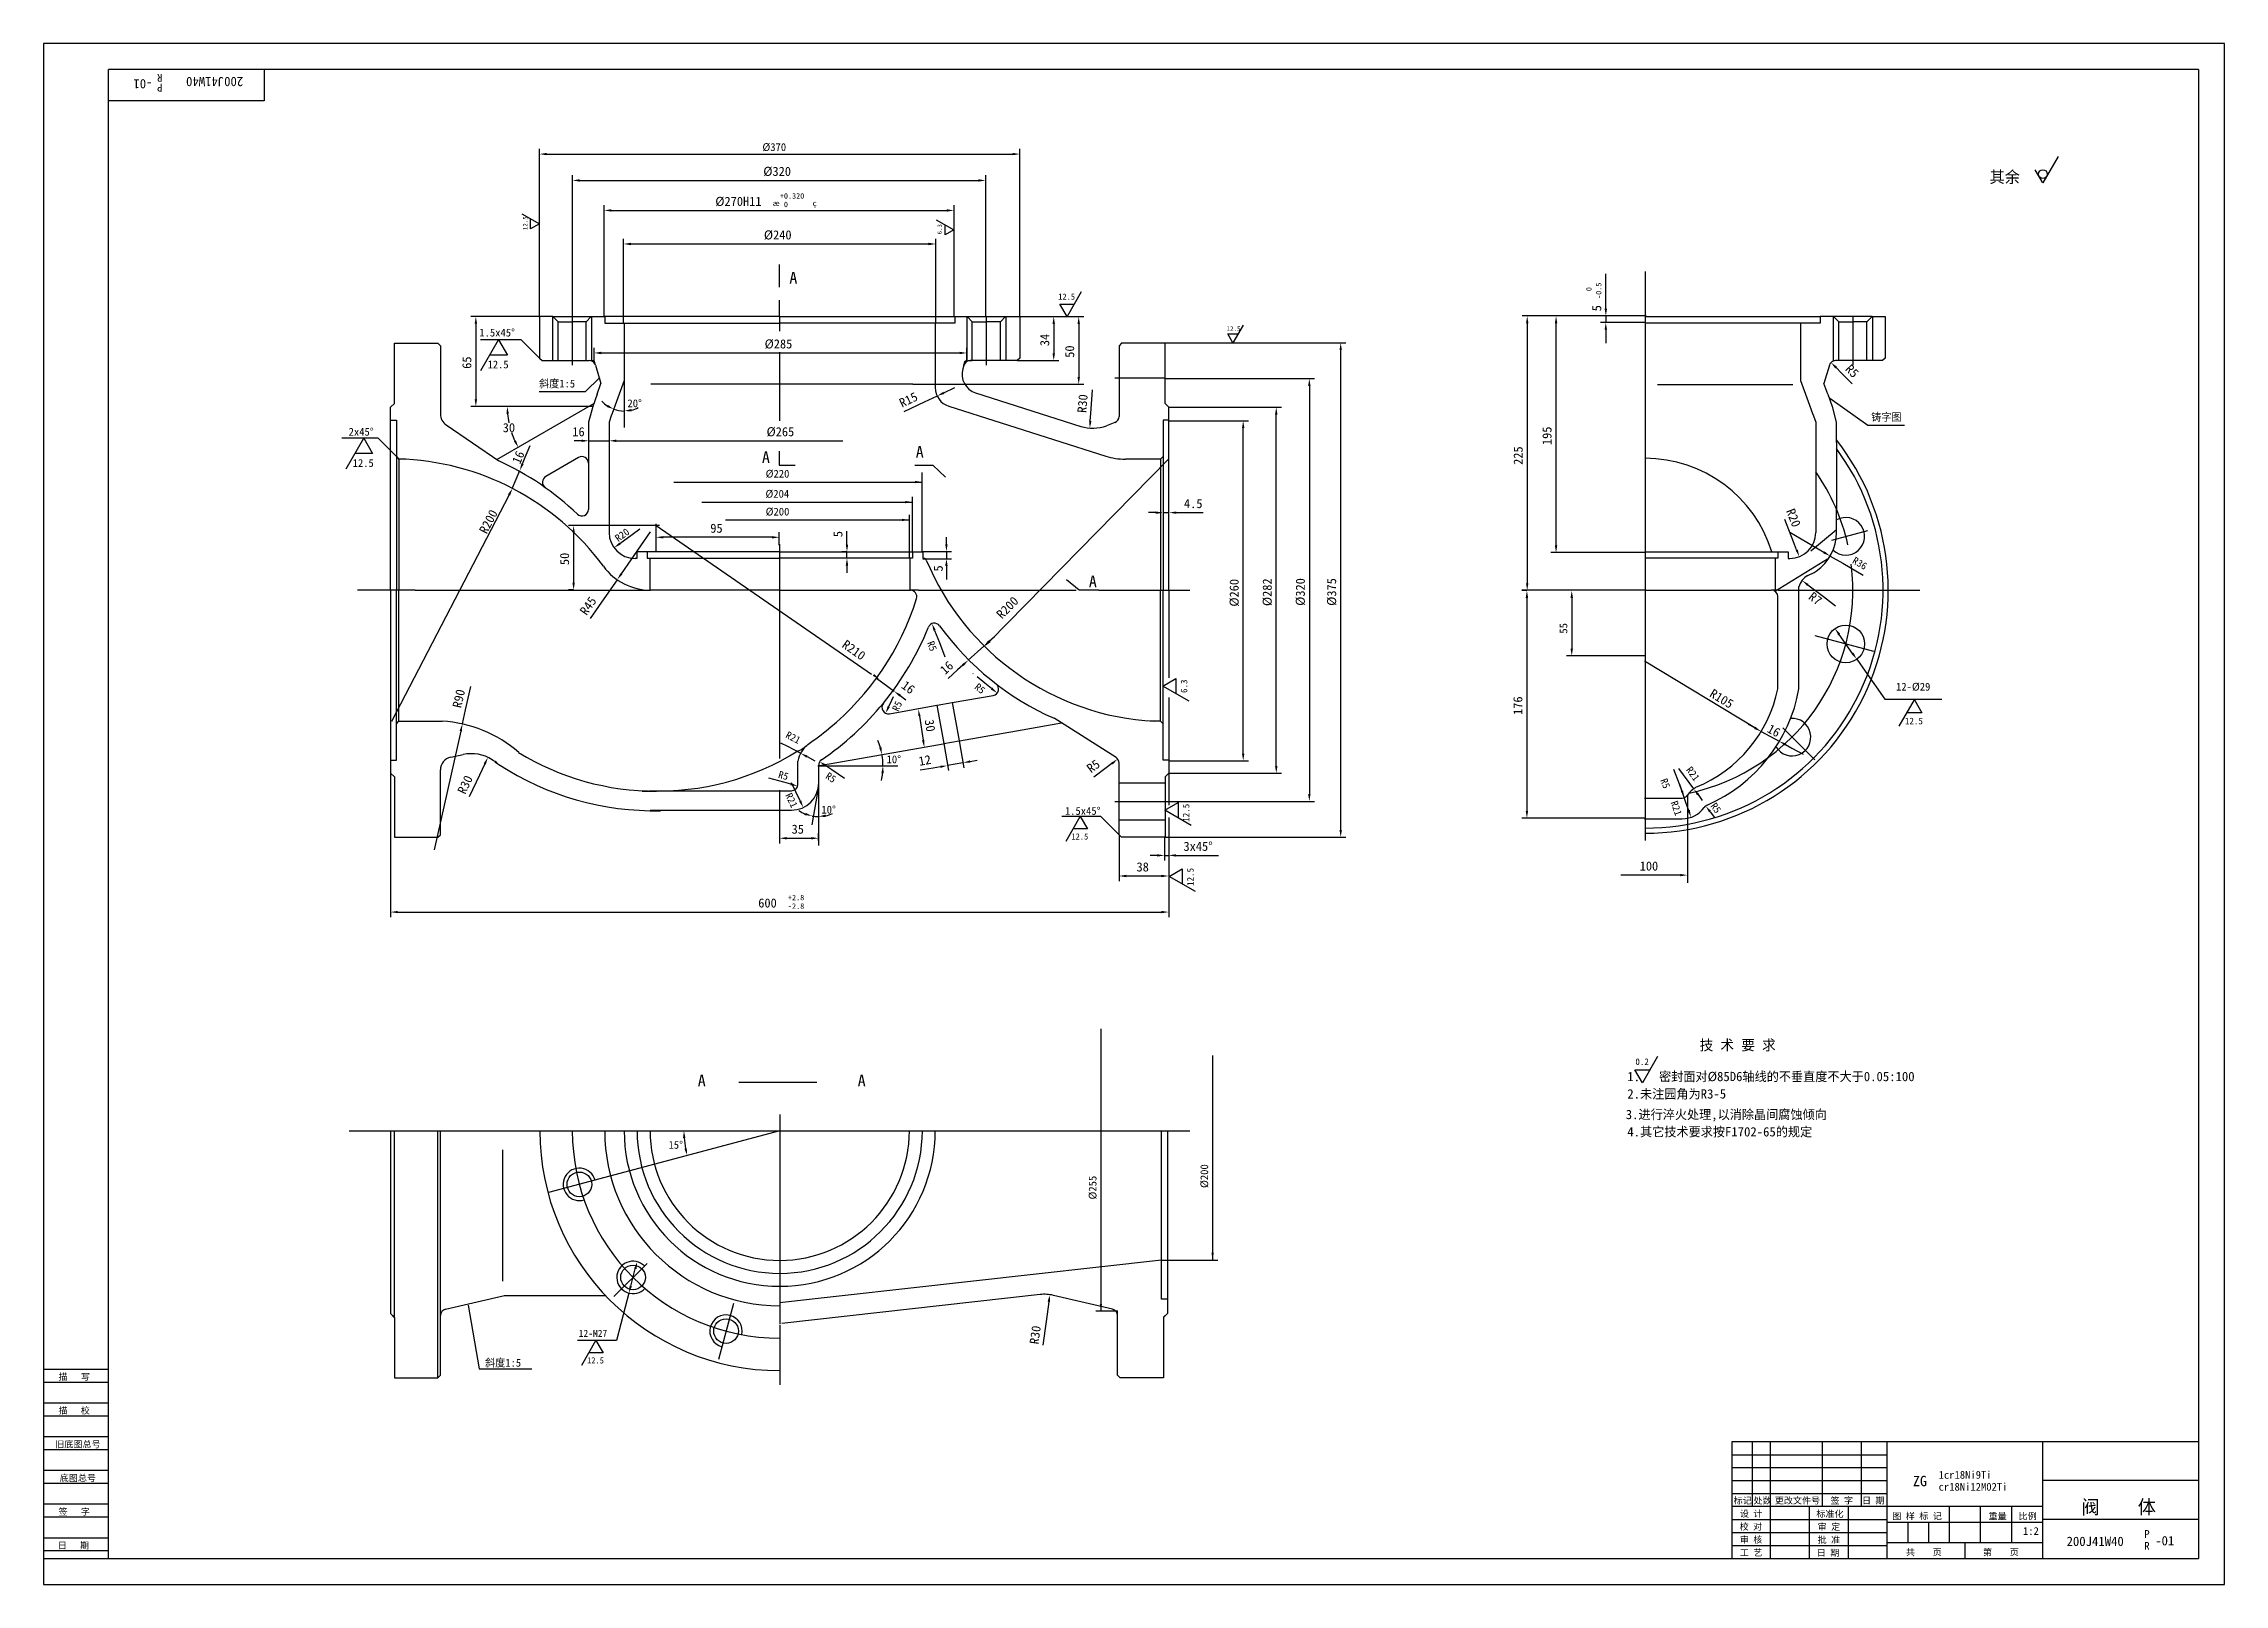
# Model space of a CAD drawing. Header units: metres. Extents: x 0 to 841, y 0 to 594.
import ezdxf

# ---------------------------------------------------------------- set-up
doc = ezdxf.new("R2010")
doc.units = ezdxf.units.M
for name, color, linetype in [('C', 6, 'Continuous'), ('D', 1, 'Continuous'), ('FL', 5, 'Continuous'), ('HA', 5, 'Continuous'), ('T', 7, 'Continuous'), ('TL', 4, 'Continuous')]:
    doc.layers.add(name, color=color, linetype=linetype)

# ---------------------------------------------------------------- blocks, each defined once
blk = doc.blocks.new('TUKUN1')
at = {"layer": 'FL'}
for p, q in [((0, 594), (0, 0)), ((841, 594), (0, 594)), ((841, 0), (841, 594)), ((0, 78), (25, 78)), ((0, 70), (25, 70)), ((0, 65), (25, 65)), ((0, 57), (25, 57)), ((0, 52), (25, 52)), ((659, 30), (659, 55)), ((666, 10), (666, 55)), ((686, 30), (686, 55)), ((701, 30), (701, 55)), ((0, 44), (25, 44)), ((651, 50), (711, 50)), ((651, 45), (711, 45)), ((0, 39), (25, 39)), ((651, 40), (711, 40)), ((651, 35), (711, 35)), ((0, 31), (25, 31)), ((0, 26), (25, 26)), ((696, 10), (696, 30)), ((0, 18), (25, 18)), ((651, 25), (711, 25)), ((651, 20), (711, 20)), ((0, 13), (25, 13)), ((651, 15), (711, 15)), ((0, 0), (841, 0))]:
    blk.add_line(p, q, dxfattribs=at)
at = {"layer": 'TL'}
for p, q in [((25, 10), (25, 584)), ((831, 584), (25, 584)), ((85, 584), (85, 572)), ((831, 584), (831, 10)), ((85, 572), (25, 572)), ((0, 83), (25, 83)), ((651, 55), (651, 10)), ((831, 55), (651, 55)), ((711, 10), (711, 55)), ((771, 10), (771, 55)), ((831, 40), (771, 40)), ((771, 30), (651, 30)), ((681, 10), (681, 30)), ((735, 16), (735, 30)), ((747, 16), (747, 30)), ((759, 16), (759, 30)), ((711, 24), (771, 24)), ((719, 16), (719, 24)), ((727, 16), (727, 24)), ((831, 25), (771, 25)), ((0, 10), (831, 10)), ((771, 16), (711, 16)), ((741, 10), (741, 16))]:
    blk.add_line(p, q, dxfattribs=at)
at = {"layer": 'T'}
for s, p in [('描   写', (5.74, 78.76)), ('描   校', (5.74, 65.76)), ('旧底图总号', (4.49, 52.76)), ('底图总号', (6.22, 39.76)), ('标记', (651.75, 31.07)), ('处数', (659.38, 31.07)), ('更改文件号', (667.61, 31.07)), ('签 字', (689.1, 31.07)), ('日 期', (701.23, 31.07)), ('签   字', (5.74, 26.76)), ('设 计', (654.14, 25.99)), ('标准化', (683.65, 25.93)), ('图 样 标 记', (712.95, 25.04)), ('重量', (750.03, 25.04)), ('比例', (761.64, 25.04)), ('校 对', (654.05, 20.99)), ('审 核', (654.14, 15.99)), ('批 准', (684.13, 15.93)), ('审 定', (684.13, 20.93)), ('日   期', (5.45, 13.76)), ('工 艺', (654.14, 10.99)), ('日 期', (683.84, 10.93)), ('共    页', (718.18, 11.13)), ('第    页', (747.9, 11.13))]:
    blk.add_text(s, height=2.5, dxfattribs=at).set_placement(p)

msp = doc.modelspace()

# ---------------------------------------------------------------- linework, layer by layer
at = {"layer": 'C'}
for p, q in [((617.61, 506.12), (617.61, 303.16)), ((203.78, 488.61), (203.78, 470.01)), ((283.79, 488.79), (283.79, 495.05)), ((283.79, 488.79), (283.79, 483.1)), ((363.54, 488.61), (363.54, 470.01)), ((697.71, 488.61), (697.71, 470.01)), ((283.79, 475.1), (283.79, 448.64)), ((432.45, 464.97), (413.07, 464.97)), ((689.59, 402.59), (703.51, 406.32)), ((283.79, 400.99), (283.79, 318.38)), ((129.79, 383.29), (121.03, 383.29)), ((143.29, 383.29), (129.79, 383.29)), ((143.29, 383.29), (221.37, 383.29)), ((221.37, 383.29), (233.75, 383.3)), ((337.39, 383.29), (334.05, 383.29)), ((337.39, 383.29), (398.24, 383.29)), ((406.94, 383.29), (442.04, 383.29)), ((668.91, 383.28), (666.31, 383.3)), ((668.91, 383.28), (723.58, 383.28)), ((683.08, 365.76), (705.63, 359.72)), ((670.74, 330.18), (683.01, 317.9)), ((283.79, 306.13), (283.79, 298.5)), ((617.61, 303.16), (617.61, 295.18)), ((432.45, 301.7), (413.07, 301.7)), ((617.61, 295.18), (617.61, 286.8)), ((283.88, 181.13), (283.88, 108.53)), ((117.8, 174.91), (442.04, 174.91)), ((283.88, 174.91), (194.71, 151.02)), ((232.7, 123.73), (219.94, 110.97)), ((266.03, 108.28), (260.25, 86.73)), ((283.88, 108.53), (283.88, 100.46)), ((283.88, 100.08), (283.88, 76.95))]:
    msp.add_line(p, q, dxfattribs=at)
for centre, start, end in [((617.74, 383.27), 12.62, 34.81), ((617.74, 383.27), 282.15, 7.21), ((283.88, 174.91), 180, 270)]:
    msp.add_arc(centre, 80, start, end, dxfattribs=at)
at = {"layer": 'D'}
for p, q in [((191.25, 488.58), (191.25, 553.42)), ((194.05, 551.42), (373.66, 551.42)), ((376.46, 488.58), (376.46, 553.42)), ((776.87, 550.47), (771.02, 540.33)), ((203.94, 488.58), (203.94, 543.26)), ((206.74, 541.26), (360.5, 541.26)), ((363.3, 488.58), (363.3, 543.26)), ((771.02, 540.33), (768.09, 545.4)), ((216.15, 488.58), (216.15, 531.69)), ((351.09, 488.58), (351.09, 531.69)), ((184.42, 528.44), (191.18, 524.54)), ((187.8, 522.58), (187.8, 526.49)), ((191.18, 524.54), (187.8, 522.58)), ((218.95, 529.69), (348.29, 529.69)), ((344.26, 526.12), (351.02, 522.22)), ((347.64, 520.27), (347.64, 524.17)), ((351.02, 522.22), (347.64, 520.27)), ((223.68, 486.27), (223.68, 518.76)), ((226.48, 516.76), (341.23, 516.76)), ((344.03, 486.27), (344.03, 518.76)), ((602.45, 494.6), (602.45, 505.26)), ((400.14, 498.27), (394.68, 488.8)), ((191.05, 488.79), (164.7, 488.79)), ((196.24, 488.79), (196.24, 471.8)), ((211.32, 488.79), (211.32, 471.63)), ((356.01, 488.79), (356.01, 471.42)), ((371.08, 488.79), (371.08, 471.8)), ((376.46, 488.77), (391.55, 488.77)), ((391.55, 488.77), (401.18, 488.77)), ((391.95, 493.54), (397.41, 493.54)), ((394.68, 488.8), (391.95, 493.54)), ((581.26, 489), (570.14, 489)), ((600.45, 489), (581.26, 489)), ((618, 489), (600.45, 489)), ((602.45, 491.8), (602.45, 494.6)), ((602.45, 489), (602.45, 486.49)), ((690.17, 488.79), (690.17, 471.63)), ((705.24, 488.79), (705.24, 471.8)), ((166.7, 485.99), (166.7, 456.92)), ((184.22, 479.86), (168.44, 479.86)), ((168.64, 468.03), (175.47, 479.86)), ((175.47, 479.86), (178.89, 473.95)), ((191.29, 472.79), (184.22, 479.86)), ((389.55, 485.97), (389.55, 474.59)), ((399.18, 485.97), (399.18, 465.47)), ((456.71, 482.07), (460.62, 482.07)), ((458.66, 478.69), (456.71, 482.07)), ((462.57, 485.45), (458.66, 478.69)), ((572.14, 486.2), (572.14, 385.99)), ((583.26, 400.59), (583.26, 486.2)), ((617.61, 486.49), (600.45, 486.49)), ((602.45, 483.69), (602.45, 480.89)), ((602.45, 480.89), (602.45, 478.46)), ((178.89, 473.95), (172.06, 473.95)), ((212.26, 471.77), (210.43, 471.79)), ((212.26, 471.77), (212.26, 476.74)), ((212.83, 470.01), (212.26, 471.77)), ((215.06, 474.74), (353.21, 474.74)), ((354.93, 470.01), (355.45, 471.7)), ((355.45, 471.7), (358.13, 471.79)), ((356.01, 471.72), (356.01, 476.74)), ((375.47, 471.79), (391.55, 471.79)), ((432.62, 478.64), (502.21, 478.64)), ((500.21, 290.85), (500.21, 475.84)), ((214.55, 465.28), (208.89, 459.71)), ((223.9, 464.12), (223.9, 446.04)), ((335.21, 462.67), (401.18, 462.67)), ((432.62, 464.84), (490.12, 464.84)), ((691.27, 469.08), (693.23, 467.09)), ((693.23, 467.09), (697.4, 462.88)), ((208.89, 459.71), (191.05, 459.71)), ((339.54, 455.74), (331.79, 452.03)), ((344.6, 458.15), (339.54, 455.74)), ((347.12, 459.36), (351.36, 461.39)), ((403.86, 451.34), (404.54, 460.57)), ((488.12, 462.04), (488.12, 304.65)), ((688.81, 457.36), (703.53, 446.96)), ((211.75, 454.12), (164.7, 454.12)), ((403.65, 448.55), (403.86, 451.34)), ((433.92, 448.55), (464.61, 448.55)), ((433.97, 453.79), (477.36, 453.79)), ((462.61, 320.31), (462.61, 445.75)), ((475.36, 315.5), (475.36, 450.99)), ((703.53, 446.96), (717.63, 446.96)), ((128.97, 441.86), (115.01, 441.86)), ((116.62, 430.03), (123.45, 441.86)), ((123.45, 441.86), (126.86, 435.95)), ((136.04, 434.79), (128.97, 441.86)), ((185.76, 434.57), (187.66, 439.11)), ((207.44, 440.88), (204.64, 440.88)), ((210.24, 440.88), (218.11, 440.88)), ((220.91, 440.88), (308.22, 440.88)), ((126.86, 435.95), (120.03, 435.95)), ((180.81, 422.73), (183.6, 429.4)), ((184.68, 431.99), (185.76, 434.57)), ((364.87, 363.59), (433.83, 433.77)), ((243.02, 424.98), (338.83, 424.98)), ((338.83, 398.08), (338.83, 428.66)), ((179.51, 420.06), (134.2, 332.61)), ((253.78, 417.24), (335.1, 417.24)), ((333.86, 409.03), (333.86, 412.36)), ((335.1, 398.08), (335.1, 419.24)), ((428.88, 413.18), (426.08, 413.18)), ((431.68, 413.18), (434.08, 413.18)), ((436.88, 413.18), (439.68, 413.18)), ((439.68, 413.18), (447.11, 413.18)), ((237.52, 408.21), (202.39, 408.21)), ((204.39, 405.41), (204.39, 386.17)), ((222.25, 401.29), (226.98, 404.74)), ((222.81, 389.61), (234.04, 405.79)), ((226.98, 404.74), (229.94, 406.89)), ((236.17, 405.68), (236.17, 408.84)), ((236.17, 398), (236.17, 405.68)), ((236.28, 408.21), (319.31, 350.96)), ((280.91, 403.68), (238.97, 403.68)), ((262.92, 410.37), (333.86, 410.37)), ((283.71, 400.67), (283.71, 405.68)), ((309.81, 403.63), (309.81, 406.05)), ((333.86, 395.63), (333.86, 409.03)), ((348.16, 400.97), (348.16, 403.77)), ((674.84, 401.92), (671.46, 410.54)), ((686.55, 397.87), (673.42, 405.53)), ((309.81, 398.03), (307.81, 398.03)), ((309.81, 395.6), (307.81, 395.6)), ((309.81, 400.83), (309.81, 403.63)), ((309.81, 395.6), (309.81, 398.03)), ((339.1, 398.17), (350.16, 398.17)), ((339.1, 395.43), (350.16, 395.43)), ((348.16, 398.17), (348.16, 395.43)), ((617.58, 397.79), (581.26, 397.79)), ((676.05, 398.83), (674.84, 401.92)), ((688.97, 396.46), (693.81, 393.64)), ((221.21, 387.31), (216.09, 379.93)), ((309.81, 392.8), (309.81, 390)), ((348.16, 392.63), (348.16, 389.83)), ((348.16, 389.83), (348.16, 387.41)), ((693.81, 393.64), (701.66, 389.06)), ((204.39, 383.37), (202.39, 383.37)), ((216.09, 379.93), (210.82, 372.32)), ((572.03, 383.13), (570.03, 383.13)), ((617.56, 383.3), (570.04, 383.3)), ((572.03, 380.33), (572.03, 298.22)), ((589.31, 380.33), (589.31, 360.77)), ((680.37, 385.32), (686.34, 380.8)), ((686.34, 380.8), (691.06, 377.22)), ((343.61, 367.79), (345.43, 363.09)), ((345.43, 363.09), (347.57, 357.57)), ((362.57, 361.73), (356.61, 356.31)), ((364.64, 363.61), (366.72, 365.49)), ((697.58, 358.93), (692.44, 366.2)), ((354.54, 354.42), (352.46, 352.54)), ((617.67, 357.97), (587.31, 357.97)), ((659.94, 330.22), (617.39, 355.91)), ((699.2, 356.64), (702.43, 352.07)), ((162.71, 337.17), (164.73, 346.2)), ((321.24, 349.31), (328.03, 344.31)), ((352.46, 352.54), (348.82, 349.23)), ((358.5, 351.08), (358.37, 351.19)), ((362.98, 347.47), (360.05, 349.83)), ((365.57, 345.38), (362.98, 347.47)), ((431.6, 346.32), (436.67, 349.25)), ((441.74, 340.46), (431.6, 346.32)), ((436.67, 349.25), (436.67, 343.39)), ((702.43, 352.07), (710.08, 341.24)), ((161.48, 331.7), (162.71, 337.17)), ((325.91, 338.4), (327.08, 340.94)), ((327.08, 340.94), (327.72, 342.32)), ((330.28, 342.65), (332.54, 340.99)), ((710.08, 341.24), (732.07, 341.24)), ((715.6, 330.9), (721.46, 341.04)), ((721.46, 341.04), (724.38, 335.97)), ((160.87, 328.97), (150.63, 283.18)), ((337.74, 334.78), (339.19, 325.48)), ((659.88, 330.2), (657.42, 331.53)), ((662.34, 328.86), (669.33, 325.07)), ((724.38, 335.97), (718.53, 335.97)), ((286.94, 322.98), (284.28, 324.36)), ((291.91, 320.41), (286.94, 322.98)), ((347.12, 324.12), (348.96, 313.72)), ((353.03, 325.17), (354.87, 314.76)), ((671.79, 323.74), (674.25, 322.4)), ((674.25, 322.4), (678.58, 320.05)), ((133.79, 312.77), (133.79, 257.19)), ((168.11, 311.98), (164.17, 303.61)), ((170.14, 316.3), (168.11, 311.98)), ((294.4, 319.12), (297.47, 317.53)), ((298.85, 315.52), (329.41, 315.52)), ((301.65, 315.64), (303.99, 314.1)), ((303.99, 314.1), (308.92, 310.82)), ((343.1, 314.72), (338.08, 313.84)), ((345.85, 315.21), (343.1, 314.72)), ((354.52, 316.73), (348.61, 315.69)), ((357.28, 317.22), (360.04, 317.71)), ((409.73, 314.79), (404.99, 311.25)), ((411.98, 316.47), (409.73, 314.79)), ((433.89, 312.78), (433.89, 300.44)), ((433.89, 312.7), (477.36, 312.7)), ((433.92, 317.51), (464.61, 317.51)), ((630.81, 308.56), (628.74, 314.12)), ((636.34, 306.71), (630.59, 314.52)), ((285.41, 309.26), (279.71, 310.85)), ((288.11, 308.51), (285.41, 309.26)), ((291.74, 302.02), (288.4, 308.96)), ((298.82, 307.58), (296.21, 292.81)), ((298.79, 310.06), (298.79, 284.88)), ((631.79, 305.94), (630.81, 308.56)), ((633.49, 301.03), (630.96, 308.36)), ((633.93, 304.21), (633.93, 270.47)), ((638.01, 304.46), (639.67, 302.21)), ((283.74, 298.5), (283.74, 285.65)), ((407.65, 296.09), (392.72, 296.09)), ((394.31, 286.53), (399.78, 296)), ((399.78, 296), (402.51, 291.27)), ((414.72, 289.02), (407.65, 296.09)), ((432.4, 298.44), (437.47, 301.37)), ((442.54, 292.59), (432.4, 298.44)), ((432.62, 301.85), (490.12, 301.85)), ((433.89, 295.65), (433.89, 279.04)), ((437.47, 301.37), (437.47, 295.51)), ((617.67, 295.42), (570.03, 295.42)), ((634.41, 298.38), (633.49, 301.03)), ((642.66, 297.88), (644.33, 295.63)), ((286.54, 287.65), (296.02, 287.65)), ((298.82, 286.77), (298.82, 289.65)), ((402.51, 291.27), (397.04, 291.27)), ((414.72, 289.02), (414.72, 271.1)), ((432.29, 288.02), (432.29, 279.04)), ((432.62, 288.05), (502.21, 288.05)), ((429.49, 281.04), (426.69, 281.04)), ((432.29, 281.04), (433.89, 281.04)), ((433.89, 279.04), (433.89, 271.1)), ((436.69, 281.04), (439.49, 281.04)), ((439.49, 281.04), (453.08, 281.04)), ((417.52, 273.1), (431.09, 273.1)), ((433.89, 271.1), (433.89, 257.19)), ((434.03, 272.92), (439.1, 275.84)), ((444.17, 267.06), (434.03, 272.92)), ((439.1, 275.84), (439.1, 269.99)), ((631.13, 273.44), (608.22, 273.44)), ((136.59, 259.19), (431.09, 259.19)), ((407.74, 214.18), (407.74, 105.32)), ((450.82, 203.85), (450.82, 125.02)), ((622.39, 203.45), (616.54, 193.31)), ((613.61, 198.38), (619.46, 198.38)), ((616.54, 193.31), (613.61, 198.38)), ((226.43, 115.01), (228.19, 121.68)), ((431.29, 125.02), (452.82, 125.02)), ((225.72, 112.3), (224.29, 106.89)), ((163.75, 107.66), (167.92, 83.04)), ((224.29, 106.89), (220.91, 94.07)), ((386.62, 101.34), (385.38, 92.16)), ((387.64, 108.92), (386.62, 101.34)), ((414.26, 105.32), (405.74, 105.32)), ((220.91, 94.07), (205.93, 94.01)), ((207.54, 84.54), (213, 94.01)), ((213, 94.01), (215.74, 89.28)), ((215.74, 89.28), (210.27, 89.28)), ((167.92, 83.04), (188.32, 83.04))]:
    msp.add_line(p, q, dxfattribs=at)
msp.add_circle((771.02, 543.71), 1.69, dxfattribs=at)
for centre, radius, start, end in [((223.9, 464.12), 11.76, 222.65, 236.33), ((210.38, 454.12), 31.56, 185.08, 191.57), ((223.9, 464.12), 11.76, 250, 270), ((223.9, 464.12), 11.76, 283.67, 297.35), ((210.38, 454.12), 31.56, 198.49, 204.92), ((298.32, 315.52), 25.38, 16.33, 22.65), ((298.32, 315.52), 25.38, 0, 10), ((298.32, 315.52), 25.38, 347.35, 353.67), ((298.79, 309.66), 13.64, 236.44, 248.22), ((298.79, 309.66), 13.64, 260, 270), ((298.79, 309.66), 13.64, 281.78, 293.56), ((283.88, 174.91), 36.95, 184.34, 190.66)]:
    msp.add_arc(centre, radius, start, end, dxfattribs=at)
for points in [[(194.05, 551.89), (194.05, 550.96), (191.25, 551.42)], [(373.66, 551.89), (373.66, 550.96), (376.46, 551.42)], [(206.74, 541.72), (206.74, 540.79), (203.94, 541.26)], [(360.5, 541.72), (360.5, 540.79), (363.3, 541.26)], [(218.95, 530.16), (218.95, 529.23), (216.15, 529.69)], [(348.29, 530.16), (348.29, 529.23), (351.09, 529.69)], [(226.48, 517.23), (226.48, 516.29), (223.68, 516.76)], [(341.23, 517.23), (341.23, 516.29), (344.03, 516.76)], [(166.23, 485.99), (167.17, 485.99), (166.7, 488.79)], [(389.08, 485.97), (390.01, 485.97), (389.55, 488.77)], [(398.72, 485.97), (399.65, 485.97), (399.18, 488.77)], [(571.67, 486.2), (572.6, 486.2), (572.14, 489)], [(582.8, 486.2), (583.73, 486.2), (583.26, 489)], [(601.99, 491.8), (602.92, 491.8), (602.45, 489)], [(601.99, 483.69), (602.92, 483.69), (602.45, 486.49)], [(215.06, 475.21), (215.06, 474.27), (212.26, 474.74)], [(353.21, 475.21), (353.21, 474.27), (356.01, 474.74)], [(389.08, 474.59), (390.01, 474.59), (389.55, 471.79)], [(499.74, 475.84), (500.68, 475.84), (500.21, 478.64)], [(690.93, 468.75), (691.6, 469.41), (689.3, 471.07)], [(398.72, 465.47), (399.65, 465.47), (399.18, 462.67)], [(487.65, 462.04), (488.58, 462.04), (488.12, 464.84)], [(166.23, 456.92), (167.17, 456.92), (166.7, 454.12)], [(217.59, 454.75), (217.17, 453.91), (219.88, 453.07)], [(347.32, 458.94), (346.92, 459.78), (344.6, 458.15)], [(178.47, 451.3), (179.41, 451.34), (178.82, 454.12)], [(226.74, 452.23), (226.62, 453.15), (223.9, 452.36)], [(404.12, 448.51), (403.19, 448.58), (403.45, 445.76)], [(462.14, 445.75), (463.07, 445.75), (462.61, 448.55)], [(474.89, 450.99), (475.83, 450.99), (475.36, 453.79)], [(182.17, 441.04), (181.34, 440.61), (183.04, 438.34)], [(207.44, 441.34), (207.44, 440.41), (210.24, 440.88)], [(220.91, 441.34), (220.91, 440.41), (218.11, 440.88)], [(184.25, 432.17), (185.11, 431.81), (183.6, 429.4)], [(179.92, 419.84), (179.09, 420.27), (180.8, 422.54)], [(336.03, 425.43), (338.83, 424.98), (336.03, 424.53)], [(332.3, 417.69), (335.1, 417.24), (332.3, 416.79)], [(428.88, 413.64), (428.88, 412.71), (431.68, 413.18)], [(436.88, 413.64), (436.88, 412.71), (434.08, 413.18)], [(203.92, 405.41), (204.86, 405.41), (204.39, 408.21)], [(238.97, 404.14), (238.97, 403.21), (236.17, 403.68)], [(280.91, 404.14), (280.91, 403.21), (283.71, 403.68)], [(331.06, 410.82), (333.86, 410.37), (331.06, 409.92)], [(222.52, 400.91), (221.97, 401.67), (219.99, 399.64)], [(309.34, 400.83), (310.27, 400.83), (309.81, 398.03)], [(309.34, 392.8), (310.27, 392.8), (309.81, 395.6)], [(347.69, 400.97), (348.63, 400.97), (348.16, 398.17)], [(347.69, 392.63), (348.63, 392.63), (348.16, 395.43)], [(582.8, 400.59), (583.73, 400.59), (583.26, 397.79)], [(675.62, 398.66), (676.48, 399), (677.07, 396.22)], [(686.32, 397.47), (686.79, 398.28), (688.97, 396.46)], [(223.19, 389.34), (222.43, 389.87), (221.21, 387.31)], [(680.09, 384.95), (680.65, 385.69), (678.14, 387.01)], [(203.92, 386.17), (204.86, 386.17), (204.39, 383.37)], [(571.56, 380.33), (572.49, 380.33), (572.03, 383.13)], [(571.67, 385.99), (572.6, 385.99), (572.14, 383.19)], [(588.84, 380.33), (589.78, 380.33), (589.31, 383.13)], [(343.18, 367.62), (344.05, 367.96), (342.6, 370.4)], [(364.33, 363.96), (364.96, 363.27), (362.57, 361.73)], [(365.2, 363.27), (364.54, 363.92), (362.91, 361.6)], [(692.06, 365.93), (692.83, 366.47), (690.83, 368.48)], [(354.22, 354.77), (354.85, 354.08), (356.61, 356.31)], [(588.84, 360.77), (589.78, 360.77), (589.31, 357.97)], [(697.2, 358.66), (697.96, 359.2), (699.2, 356.64)], [(319.77, 350.23), (320.31, 351), (322.33, 349)], [(365.28, 345.01), (365.86, 345.74), (367.75, 343.62)], [(326.33, 338.21), (325.48, 338.6), (324.73, 335.86)], [(330.56, 343.02), (330.01, 342.27), (328.03, 344.31)], [(338.2, 334.85), (337.28, 334.71), (337.31, 337.54)], [(161.33, 328.87), (160.42, 329.07), (161.48, 331.7)], [(660.1, 330.61), (659.66, 329.79), (662.34, 328.86)], [(659.7, 329.82), (660.18, 330.62), (662.33, 328.77)], [(294.19, 318.71), (294.61, 319.54), (291.91, 320.41)], [(323.12, 322.76), (322.21, 322.54), (323.31, 319.92)], [(339.66, 325.55), (338.73, 325.41), (339.63, 322.72)], [(462.14, 320.31), (463.07, 320.31), (462.61, 317.51)], [(672.01, 324.15), (671.57, 323.33), (669.33, 325.07)], [(170.56, 316.1), (169.72, 316.49), (171.33, 318.83)], [(301.39, 315.25), (301.91, 316.03), (299.32, 317.19)], [(323.07, 312.75), (324, 312.7), (323.69, 315.52)], [(345.77, 315.67), (345.94, 314.75), (348.61, 315.69)], [(357.2, 317.68), (357.36, 316.76), (354.52, 316.73)], [(412.26, 316.1), (411.7, 316.84), (414.22, 318.14)], [(474.89, 315.5), (475.83, 315.5), (475.36, 312.7)], [(287.99, 308.06), (288.24, 308.96), (290.81, 307.76)], [(487.65, 304.65), (488.58, 304.65), (488.12, 301.85)], [(631.35, 305.78), (632.22, 306.1), (632.76, 303.32)], [(637.63, 304.18), (638.38, 304.74), (636.34, 306.71)], [(291.32, 301.82), (292.16, 302.23), (292.96, 299.5)], [(293.86, 297.44), (293.6, 296.55), (296.42, 296.23)], [(301.62, 295.84), (301.53, 296.77), (298.79, 296.02)], [(571.56, 298.22), (572.49, 298.22), (572.03, 295.42)], [(633.97, 298.23), (634.85, 298.54), (635.33, 295.74)], [(642.29, 297.6), (643.04, 298.16), (640.99, 300.13)], [(286.54, 288.12), (286.54, 287.19), (283.74, 287.65)], [(296.02, 288.12), (296.02, 287.19), (298.82, 287.65)], [(499.74, 290.85), (500.68, 290.85), (500.21, 288.05)], [(429.49, 281.5), (429.49, 280.57), (432.29, 281.04)], [(436.69, 281.5), (436.69, 280.57), (433.89, 281.04)], [(417.52, 273.56), (417.52, 272.63), (414.72, 273.1)], [(431.09, 273.56), (431.09, 272.63), (433.89, 273.1)], [(631.13, 273.9), (631.13, 272.97), (633.93, 273.44)], [(136.59, 259.66), (136.59, 258.73), (133.79, 259.19)], [(431.09, 259.66), (431.09, 258.73), (433.89, 259.19)], [(246.57, 172.1), (247.5, 172.13), (246.93, 174.91)], [(248.02, 168.18), (247.11, 167.98), (248.19, 165.35)], [(451.27, 127.82), (450.82, 125.02), (450.37, 127.82)], [(228.64, 121.56), (227.74, 121.8), (228.91, 124.39)], [(226.88, 114.89), (225.98, 115.13), (225.72, 112.3)], [(388.1, 108.86), (387.17, 108.98), (388.01, 111.69)], [(408.19, 108.12), (407.74, 105.32), (407.29, 108.12)]]:
    msp.add_solid(points, dxfattribs=at)
at = {"layer": 'HA'}
for p, q in [((681.46, 398.52), (691.26, 406.55)), ((667.89, 383.02), (688, 395.32))]:
    msp.add_line(p, q, dxfattribs=at)
for centre, start, end in [((206.61, 154.21), 15, 287.24), ((227.31, 118.34), 45, 317.24), ((263.17, 97.64), 347.24, 255)]:
    msp.add_arc(centre, 6.25, start, end, dxfattribs=at)
at = {"layer": 'TL'}
for p, q in [((283.85, 500.12), (283.85, 508.9)), ((191.29, 488.79), (191.29, 472.79)), ((196.37, 488.79), (191.29, 488.79)), ((196.37, 488.79), (211.21, 488.79)), ((198.37, 486.79), (196.37, 488.79)), ((209.19, 486.79), (211.19, 488.79)), ((211.21, 488.79), (216.43, 488.79)), ((283.79, 488.79), (216.29, 488.79)), ((216.4, 488.78), (216.4, 486.28)), ((283.97, 488.79), (351.47, 488.79)), ((351.36, 488.78), (351.36, 486.28)), ((351.47, 488.79), (355.92, 488.79)), ((355.92, 488.79), (370.86, 488.79)), ((358.13, 486.79), (356.13, 488.79)), ((368.96, 486.79), (370.96, 488.79)), ((370.86, 488.79), (376.47, 488.79)), ((376.47, 488.79), (376.47, 472.79)), ((617.7, 488.79), (685.2, 488.79)), ((690.28, 488.79), (685.06, 488.79)), ((685.09, 488.78), (685.09, 486.28)), ((705.12, 488.79), (690.28, 488.79)), ((692.3, 486.79), (690.3, 488.79)), ((703.12, 486.79), (705.12, 488.79)), ((705.12, 488.79), (710.2, 488.79)), ((710.2, 488.79), (710.2, 472.79)), ((198.37, 471.79), (198.37, 486.79)), ((198.37, 486.79), (203.78, 486.79)), ((209.19, 486.79), (203.78, 486.79)), ((209.19, 471.79), (209.19, 486.79)), ((216.4, 486.28), (223.9, 486.28)), ((223.9, 486.28), (223.9, 464.12)), ((223.9, 486.28), (283.7, 486.28)), ((343.86, 486.28), (284.06, 486.28)), ((343.86, 486.28), (343.86, 464.12)), ((351.36, 486.28), (343.86, 486.28)), ((358.13, 471.79), (358.13, 486.79)), ((358.13, 486.79), (363.54, 486.79)), ((368.96, 486.79), (363.54, 486.79)), ((368.96, 471.79), (368.96, 486.79)), ((677.59, 486.28), (617.79, 486.28)), ((685.09, 486.28), (677.59, 486.28)), ((677.59, 486.28), (677.59, 464.12)), ((692.3, 471.79), (692.3, 486.79)), ((692.3, 486.79), (697.71, 486.79)), ((703.12, 486.79), (697.71, 486.79)), ((703.12, 471.79), (703.12, 486.79)), ((135.29, 455.29), (135.29, 478.54)), ((135.29, 478.54), (152.04, 478.54)), ((152.04, 478.54), (153.04, 477.54)), ((153.04, 477.54), (153.04, 451.18)), ((191.29, 472.79), (192.29, 471.79)), ((192.29, 471.79), (198.29, 471.79)), ((198.29, 471.79), (210.43, 471.79)), ((358.02, 471.79), (357.33, 471.79)), ((368.92, 471.79), (358.02, 471.79)), ((375.47, 471.79), (368.92, 471.79)), ((376.47, 472.79), (375.47, 471.79)), ((415.72, 478.54), (414.72, 477.54)), ((414.72, 477.54), (414.72, 450.26)), ((432.47, 478.54), (415.72, 478.54)), ((432.47, 455.29), (432.47, 478.54)), ((703.2, 471.79), (691.06, 471.79)), ((709.2, 471.79), (703.2, 471.79)), ((710.2, 472.79), (709.2, 471.79)), ((212.83, 470.01), (214.95, 462.93)), ((213.46, 458.82), (214.95, 462.93)), ((223.9, 464.12), (220.98, 456.08)), ((335.21, 462.67), (234.15, 462.67)), ((343.86, 464.12), (343.86, 461.39)), ((354.93, 470.01), (354.52, 468.64)), ((622.36, 462.6), (674.55, 462.6)), ((677.59, 464.12), (680.51, 456.08)), ((688.66, 470.01), (686.54, 462.93)), ((688.03, 458.82), (686.54, 462.93)), ((133.79, 453.79), (135.29, 455.29)), ((212.11, 455.12), (174.69, 433.51)), ((213.46, 458.82), (211.75, 454.12)), ((220.98, 456.08), (219.27, 451.39)), ((349.09, 454.24), (409.58, 434.97)), ((359.43, 459.34), (400, 446.42)), ((433.97, 453.79), (432.47, 455.29)), ((680.51, 456.08), (682.22, 451.39)), ((688.03, 458.82), (689.74, 454.12)), ((133.79, 448.29), (133.79, 453.79)), ((133.79, 448.79), (136.04, 448.79)), ((133.79, 383.29), (133.79, 448.29)), ((136.04, 448.79), (136.04, 434.79)), ((155.22, 447.05), (175.58, 433.11)), ((210.15, 448.06), (210.07, 432.29)), ((211.75, 454.12), (210.15, 448.06)), ((218.07, 448.1), (218.07, 405.53)), ((219.27, 451.39), (218.92, 450.45)), ((413.11, 447.93), (409.9, 446.7)), ((431.72, 448.79), (431.72, 434.79)), ((433.97, 448.79), (431.72, 448.79)), ((433.97, 448.29), (433.97, 453.79)), ((433.97, 383.29), (433.97, 448.29)), ((682.22, 451.39), (682.57, 450.45)), ((683.42, 448.1), (683.42, 405.53)), ((689.74, 454.12), (691.34, 448.06)), ((691.34, 448.06), (691.42, 432.29)), ((136.04, 434.79), (136.04, 383.29)), ((136.04, 434.79), (137.04, 433.79)), ((137.04, 433.79), (137.04, 383.29)), ((206.32, 434.46), (193.63, 427.13)), ((210.07, 432.29), (210.07, 414.39)), ((283.66, 436.82), (283.66, 431.5)), ((283.66, 431.5), (289.87, 431.5)), ((335.93, 431.5), (342.97, 431.5)), ((342.97, 431.5), (347.8, 426.88)), ((430.72, 433.79), (417.17, 433.79)), ((431.72, 434.79), (430.72, 433.79)), ((430.72, 433.79), (430.72, 383.29)), ((431.72, 434.79), (431.72, 383.29)), ((691.42, 432.29), (691.42, 414.39)), ((691.42, 405.53), (691.42, 414.39)), ((228.73, 395.53), (228.07, 395.53)), ((232.73, 398.03), (228.73, 398.03)), ((228.73, 398.03), (228.73, 395.53)), ((233.73, 398.03), (232.73, 398.03)), ((232.75, 398.1), (232.75, 395.6)), ((232.75, 395.6), (233.75, 395.6)), ((283.73, 398.03), (233.73, 398.03)), ((233.75, 395.6), (233.75, 383.12)), ((233.75, 395.6), (283.84, 395.6)), ((334.02, 395.6), (283.92, 395.6)), ((284.03, 398.03), (334.03, 398.03)), ((334.02, 395.6), (334.02, 383.12)), ((335.02, 395.6), (334.02, 395.6)), ((334.03, 398.03), (335.03, 398.03)), ((335.02, 398.1), (335.02, 395.6)), ((335.03, 398.03), (339.03, 398.03)), ((339.03, 398.03), (339.03, 395.53)), ((339.03, 395.53), (339.69, 395.53)), ((339.69, 395.53), (339.48, 395.53)), ((667.74, 395.6), (617.65, 395.6)), ((617.76, 398.03), (667.76, 398.03)), ((667.74, 395.6), (667.74, 383.12)), ((668.74, 395.6), (667.74, 395.6)), ((667.76, 398.03), (668.76, 398.03)), ((668.74, 398.1), (668.74, 395.6)), ((668.76, 398.03), (672.76, 398.03)), ((672.76, 398.03), (672.76, 395.53)), ((672.76, 395.53), (673.42, 395.53)), ((399.29, 383.29), (394.41, 387.22)), ((133.79, 383.27), (133.79, 318.27)), ((136.04, 331.77), (136.04, 383.27)), ((137.04, 332.77), (137.04, 383.27)), ((283.91, 383.29), (234.04, 383.29)), ((283.91, 383.29), (334.25, 383.29)), ((406.94, 383.29), (399.29, 383.29)), ((430.72, 332.77), (430.72, 383.27)), ((431.72, 331.77), (431.72, 383.27)), ((433.97, 383.27), (433.97, 349.51)), ((617.56, 383.3), (666.31, 383.3)), ((668.81, 345.29), (668.81, 380.8)), ((676.95, 378.33), (676.95, 384.55)), ((676.95, 375.4), (676.95, 378.33)), ((676.95, 345.26), (676.95, 375.4)), ((326.21, 335.67), (344.52, 338.9)), ((344.52, 338.9), (347.12, 324.12)), ((344.57, 338.9), (350.41, 339.94)), ((350.43, 339.94), (366.24, 342.73)), ((350.43, 339.94), (353.03, 325.17)), ((433.97, 341.93), (433.97, 318.27)), ((136.04, 331.77), (137.04, 332.77)), ((136.04, 317.77), (136.04, 331.77)), ((137.04, 332.77), (153.72, 332.77)), ((353.24, 325.2), (377.41, 329.46)), ((377.41, 329.46), (392.49, 332.12)), ((413.56, 318.76), (389.7, 333.89)), ((430.72, 332.77), (426.79, 332.77)), ((431.72, 331.77), (430.72, 332.77)), ((431.72, 317.77), (431.72, 331.77)), ((156.98, 318.88), (161.77, 319.92)), ((298.62, 315.57), (346.93, 324.09)), ((347.12, 324.12), (353.03, 325.17)), ((133.79, 318.27), (133.79, 312.77)), ((133.79, 317.77), (136.04, 317.77)), ((133.79, 312.77), (135.29, 311.27)), ((135.29, 311.27), (135.29, 288.02)), ((153.04, 289.02), (153.04, 313.99)), ((290.9, 315.81), (290.9, 317.42)), ((290.9, 308.43), (290.9, 315.81)), ((298.9, 308.96), (298.9, 315.81)), ((414.72, 308.85), (414.72, 316.65)), ((433.97, 317.77), (431.72, 317.77)), ((433.97, 312.77), (432.47, 311.27)), ((432.47, 311.27), (432.47, 308.85)), ((433.97, 318.27), (433.97, 312.77)), ((230.78, 305.86), (236.36, 305.86)), ((233.46, 305.93), (288.4, 305.93)), ((432.45, 308.85), (414.7, 308.85)), ((414.72, 294.56), (414.72, 308.85)), ((432.47, 308.85), (432.47, 294.56)), ((617.39, 303.16), (631.89, 303.16)), ((617.39, 303.16), (631.89, 303.16)), ((617.39, 303.16), (631.89, 303.16)), ((233.9, 298.46), (288.4, 298.46)), ((432.45, 294.56), (414.7, 294.56)), ((414.72, 289.02), (414.72, 294.56)), ((432.47, 294.56), (432.47, 288.02)), ((617.39, 295.16), (631.89, 295.16)), ((135.29, 288.02), (152.04, 288.02)), ((152.04, 288.02), (153.04, 289.02)), ((415.72, 288.02), (414.72, 289.02)), ((432.47, 288.02), (415.72, 288.02)), ((268.06, 193.59), (298.13, 193.59)), ((133.79, 174.9), (133.79, 109.9)), ((135.33, 103), (135.33, 174.82)), ((152.04, 79.65), (152.04, 174.82)), ((153.04, 105.62), (153.04, 174.77)), ((431.12, 125.02), (431.12, 174.9)), ((433.36, 174.9), (433.36, 109.9)), ((176.92, 167.57), (176.92, 116.9)), ((431.13, 125.02), (283.8, 108.53)), ((431.12, 109.98), (431.12, 125.02)), ((133.79, 109.9), (133.79, 104.4)), ((154.97, 106.08), (177.7, 111.43)), ((177.61, 111.43), (216.61, 111.43)), ((384.34, 111.73), (284.69, 100.58)), ((412.18, 106.08), (389.44, 111.43)), ((433.37, 109.98), (431.12, 109.98)), ((433.36, 109.9), (433.36, 104.4)), ((133.79, 104.4), (135.25, 102.83)), ((133.79, 104.4), (135.33, 103)), ((135.29, 102.9), (135.29, 79.65)), ((153.04, 103.64), (153.04, 105.62)), ((153.04, 80.65), (153.04, 103.64)), ((414.11, 103.64), (414.11, 105.62)), ((414.11, 80.65), (414.11, 103.64)), ((433.36, 104.4), (431.82, 103)), ((431.86, 102.9), (431.86, 79.65)), ((433.36, 104.4), (431.9, 102.83)), ((135.29, 79.65), (152.04, 79.65)), ((152.04, 79.65), (153.04, 80.65)), ((415.11, 79.65), (414.11, 80.65)), ((431.86, 79.65), (415.11, 79.65))]:
    msp.add_line(p, q, dxfattribs=at)
for points in [[(218.92, 450.45), (218.07, 448.1)], [(682.57, 450.45), (683.42, 448.1)]]:
    msp.add_lwpolyline(points, dxfattribs=at)
for points in [[(680.35, 388.92, 0.21), (676.95, 384.55, 0.21)], [(299.99, 317.87, 0.07), (323.84, 339.71, 0.07)], [(294.73, 323.82, 0.02), (302.76, 329.91, 0.32)], [(183.2, 320.75, 0.14), (236.36, 305.84, 0.32)], [(233.46, 305.93, 0.15), (290.9, 321.32, 0.15)], [(294.73, 323.82, 0.18), (290.9, 317.42, 0.18)], [(290.9, 321.32, 0.11), (294.73, 323.82, 0.11)], [(175.58, 316.03, 0.15), (237.94, 298.28, 0.3)], [(637.23, 307.3, 0.11), (633.93, 304.21, 0.11)]]:
    msp.add_lwpolyline(points, format="xyb", dxfattribs=at)
for centre, radius in [((695.01, 362.56), 7.25), ((206.61, 154.21), 4.75), ((227.31, 118.34), 4.75), ((263.17, 97.64), 4.75)]:
    msp.add_circle(centre, radius, dxfattribs=at)
for centre, radius, start, end in [((210.43, 469.29), 2.5, 67.76, 90), ((210.43, 469.29), 2.5, 16.7, 67.76), ((357.33, 469.29), 2.5, 90, 163.3), ((691.06, 469.29), 2.5, 112.24, 163.3), ((691.06, 469.29), 2.5, 90, 112.24), ((361.71, 466.49), 7.5, 163.3, 252.33), ((351.36, 461.39), 7.5, 180, 252.33), ((158.04, 451.18), 5, 180, 235.6), ((404.55, 460.72), 15, 252.33, 290.9), ((412.22, 450.26), 2.5, 290.9, 0), ((617.62, 383.35), 93.75, 270, 38.11), ((617.62, 383.35), 91.75, 270, 36.48), ((134.2, 332.61), 101.28, 36.24, 88.54), ((130.23, 333.68), 109.28, 46.22, 65.48), ((207.57, 432.29), 2.5, 0, 120), ((417.17, 458.79), 25, 252.33, 270), ((617.56, 382.88), 51.25, 17.2, 89.95), ((194.88, 424.97), 2.5, 120, 236.7), ((207.57, 414.39), 2.5, 226.22, 0), ((228.07, 405.53), 10, 180, 270), ((673.42, 405.53), 10, 270, 0), ((673.42, 405.53), 18, 304.3, 0), ((695, 404.04), 7.25, 227.28, 119.56), ((339.48, 394.53), 1, 22.58, 90), ((234.04, 405.79), 22.5, 216.24, 270), ((433.83, 433.77), 101.19, 202.58, 266.9), ((673.42, 405.53), 18, 292.66, 304.3), ((236.39, 411.27), 105, 309.21, 342.7), ((334.25, 380.79), 2.5, 342.7, 90), ((666.31, 380.8), 2.5, 0, 90), ((343.51, 368.07), 2.5, 36.03, 158.04), ((236.39, 411.27), 113, 320.71, 338.04), ((433.83, 433.77), 109.19, 216.03, 246.16), ((365.8, 345.19), 2.5, 280, 52.48), ((617.39, 355.91), 52.5, 292.2, 348.33), ((617.39, 355.91), 60.5, 293.47, 349.87), ((325.78, 338.13), 2.5, 140.71, 280), ((150.63, 283.18), 49.73, 49.08, 86.45), ((674.26, 326.65), 7.25, 211.45, 94.1), ((164.95, 305.26), 15, 57.61, 102.24), ((158.04, 313.99), 5, 102.24, 180), ((150.63, 282.69), 41.73, 53.89, 57.61), ((236.39, 411.27), 113, 236.46, 237.45), ((301.4, 315.81), 2.5, 124.25, 180), ((412.22, 316.65), 2.5, 0, 57.61), ((288.4, 308.96), 10.5, 270, 0), ((288.4, 308.43), 2.5, 270, 0), ((631.89, 305.66), 2.5, 270, 324.55), ((631.89, 305.66), 10.5, 270, 324.55), ((642.48, 298.12), 2.5, 113.47, 144.55), ((283.88, 174.91), 92.5, 180, 270), ((283.88, 174.91), 67.5, 180, 270), ((283.88, 174.91), 60, 180, 0), ((283.88, 174.91), 55, 180, 0), ((283.88, 174.91), 50, 180, 0), ((386.01, 96.83), 15, 76.75, 96.39), ((155.54, 103.64), 2.5, 103.25, 180), ((411.61, 103.64), 2.5, 0, 76.75), ((411.61, 103.64), 2.5, 0, 76.75)]:
    msp.add_arc(centre, radius, start, end, dxfattribs=at)

# ---------------------------------------------------------------- block references
msp.add_blockref('TUKUN1', (0, 0), dxfattribs=at)

# ---------------------------------------------------------------- texts
at = {"layer": 'D'}
for s, height, rotation, p in [('-01', 3.6, 180, (41.98, 580.27)), ('R', 3, 180, (45.8, 582.28)), ('200J41W40', 3.6, 180, (76.97, 581.12)), ('P', 3, 180, (45.8, 578.51)), ('12.5', 1.7, 90, (186.57, 522.11)), ('6.3', 1.7, 90, (346.41, 520.44)), (' 0', 2.1, 90, (596.95, 496.99)), ('-0.5', 2.1, 90, (600.74, 495.58)), ('5', 3.5, 90, (600.7, 490.8)), ('34', 3.5, 90, (387.8, 477.37)), ('65', 3.5, 90, (164.95, 468.62)), ('50', 3.5, 90, (397.43, 472.89)), ('R5', 3.5, 314.66, (694.54, 468.25)), ('R15', 3.5, 25.57, (331.04, 453.61)), ('R30', 3.5, 85.79, (402.12, 451.56)), ('195', 3.5, 90, (581.51, 439.23)), ('225', 3.5, 90, (570.39, 431.6)), ('16', 3.5, 67.31, (183.71, 431.65)), ('R200', 3.5, 62.61, (170.87, 404.69)), ('R20', 3.5, 291.42, (671.92, 413.88)), ('R20', 2.8, 36.08, (221.61, 401.8)), ('5', 3.5, 90, (308.06, 403.72)), ('50', 3.5, 90, (202.64, 392.96)), ('R36', 2.8, 329.75, (697.24, 393.88)), ('5', 3.5, 90, (346.74, 390.49)), ('%%c260', 3.5, 90, (460.86, 376.95)), ('%%c282', 3.5, 90, (473.61, 377.16)), ('%%c320', 3.5, 90, (486.37, 377.26)), ('%%c375', 3.5, 90, (498.46, 377.26)), ('R45', 3.5, 55.25, (209.38, 373.32)), ('R200', 3.5, 45.5, (369.59, 371.98)), ('R7', 3.5, 322.84, (680.31, 380.11)), ('55', 3, 90, (587.6, 366.53)), ('R210', 3.5, 324.93, (307.59, 361.53)), ('R5', 2.8, 291.14, (340.64, 363.01)), ('16', 3.5, 42.27, (347.64, 350.52)), ('R90', 3.5, 77.39, (161.02, 337.64)), ('16', 3.5, 323.62, (330.5, 345.84)), ('R5', 2.8, 321.08, (358.73, 345.49)), ('6.3', 2.55, 90, (441.06, 343.65)), ('R105', 3.5, 328.87, (642.15, 342.45)), ('R5', 2.8, 65.16, (329.6, 336.29)), ('176', 3.5, 90, (570.28, 335.19)), ('R21', 2.8, 332.63, (285.88, 326.56)), ('30', 3.5, 278.89, (339.76, 333.2)), ('16', 3.5, 331.53, (664.34, 328.76)), ('12', 3.5, 10, (337.78, 315.56)), ('R30', 3.5, 64.8, (162.59, 304.35)), ('R5', 2.8, 344.44, (283.09, 311.01)), ('R5', 2.8, 326.48, (301.26, 310.95)), ('R5', 3.5, 36.73, (403.94, 312.65)), ('R21', 2.8, 306.49, (633.24, 313.98)), ('R21', 2.8, 295.73, (285.93, 304.25)), ('R5', 2.8, 290.43, (623.43, 310.08)), ('12.5', 2.55, 90, (441.86, 294)), ('R21', 2.8, 289.09, (627.41, 301.48)), ('R5', 2.8, 306.56, (642.65, 300.02)), ('12.5', 2.55, 90, (443.49, 269.27)), ('%%c200', 3, 90, (449.1, 152.82)), ('%%c255', 3, 90, (406.03, 148.38)), ('R30', 3.5, 82.33, (383.64, 92.4))]:
    msp.add_text(s, height=height, rotation=rotation, dxfattribs=at).set_placement(p)
for s, height, p in [('%%c370', 3, (277.2, 552.62)), ('%%c320', 3.5, (277.54, 543.01)), ('其余', 4.5, (750.45, 540.33)), ('%%c270H11', 3.5, (259.04, 531.44)), ('%%230', 2.1, (281.12, 531.44)), ('+0.320', 2.1, (283.92, 534.24)), (' 0', 2.1, (283.92, 530.95)), ('%%231', 2.1, (296.52, 531.44)), ('%%c240', 3.5, (277.77, 518.51)), ('A', 4.5, (287.6, 501.51)), ('12.5', 2.38, (391.28, 495.26)), ('1.5x45%%d', 3, (168.03, 481.09)), ('%%c285', 3.5, (278.05, 476.49)), ('12.5', 1.7, (456.24, 483.3)), ('12.5', 2.98, (171.22, 468.82)), ('斜度1:5', 3, (191.05, 461.43)), ('20%%d', 3, (225.15, 453.84)), ('2x45%%d', 3, (117.63, 442.85)), ('30', 3.5, (177.06, 444.2)), ('16', 3.5, (203.89, 442.63)), ('%%c265', 3.5, (278.8, 442.63)), ('铸字图', 3, (704.82, 448.54)), ('A', 4.5, (336.34, 434.37)), ('12.5', 2.98, (119.2, 430.82)), ('A', 4.5, (277.03, 432.32)), ('%%c220', 3, (278.45, 426.69)), ('%%c204', 3, (278.37, 418.95)), ('%%c200', 3, (278.45, 412.08)), ('4.5', 3.5, (439.77, 414.93)), ('95', 3.5, (257.11, 405.43)), ('A', 4.5, (403.1, 384.44)), ('12-%%c29', 3, (714.38, 344.58)), ('12.5', 2.55, (717.81, 331.58)), ('10%%d', 3, (325.08, 316.57)), ('10%%d', 3, (299.95, 297.17)), ('1.5x45%%d', 3, (393.85, 296.68)), ('35', 3.5, (288.45, 289.4)), ('12.5', 2.38, (396.38, 287.16)), ('3x45%%d', 3.5, (439.58, 282.79)), ('38', 3.5, (421.47, 274.85)), ('100', 3.5, (615.51, 275.19)), ('600', 3.5, (275.59, 260.94)), ('+2.8', 2.1, (287.04, 263.74)), ('-2.8', 2.1, (287.04, 260.45)), ('技 术 要 求', 4.05, (638.64, 205.9)), ('0.2', 2.55, (613.86, 200.23)), ('A', 4.5, (252.27, 192.03)), ('A', 4.5, (313.95, 192.03)), ('1.   密封面对%%C85D6轴线的不垂直度不大于0.05:100', 3.6, (610.75, 194)), ('2.未注园角为R3-5', 3.6, (610.75, 187.3)), ('3.进行淬火处理,以消除晶间腐蚀倾向', 3.6, (610.14, 179.37)), ('4.其它技术要求按F1702-65的规定', 3.6, (610.75, 172.69)), ('15%%d', 3, (240.99, 167.94)), ('12-M27', 2.7, (206.35, 95.42)), ('斜度1:5', 3, (170.23, 83.94)), ('12.5', 2.38, (209.6, 85.17)), ('1cr18Ni9Ti', 3, (730.81, 40.73)), ('ZG', 4, (720.87, 37.84)), ('cr18Ni12M02Ti', 3, (730.81, 36.12)), ('阀    体', 5.4, (785.89, 27.14)), ('1:2', 3, (763.33, 19.07)), ('200J41W40', 3.6, (780.15, 14.79)), ('P', 3, (810.14, 17.93)), ('-01', 3.6, (814.34, 15.04)), ('R', 3, (810.14, 13.32))]:
    msp.add_text(s, height=height, dxfattribs=at).set_placement(p)

doc.saveas('drawing.dxf')
